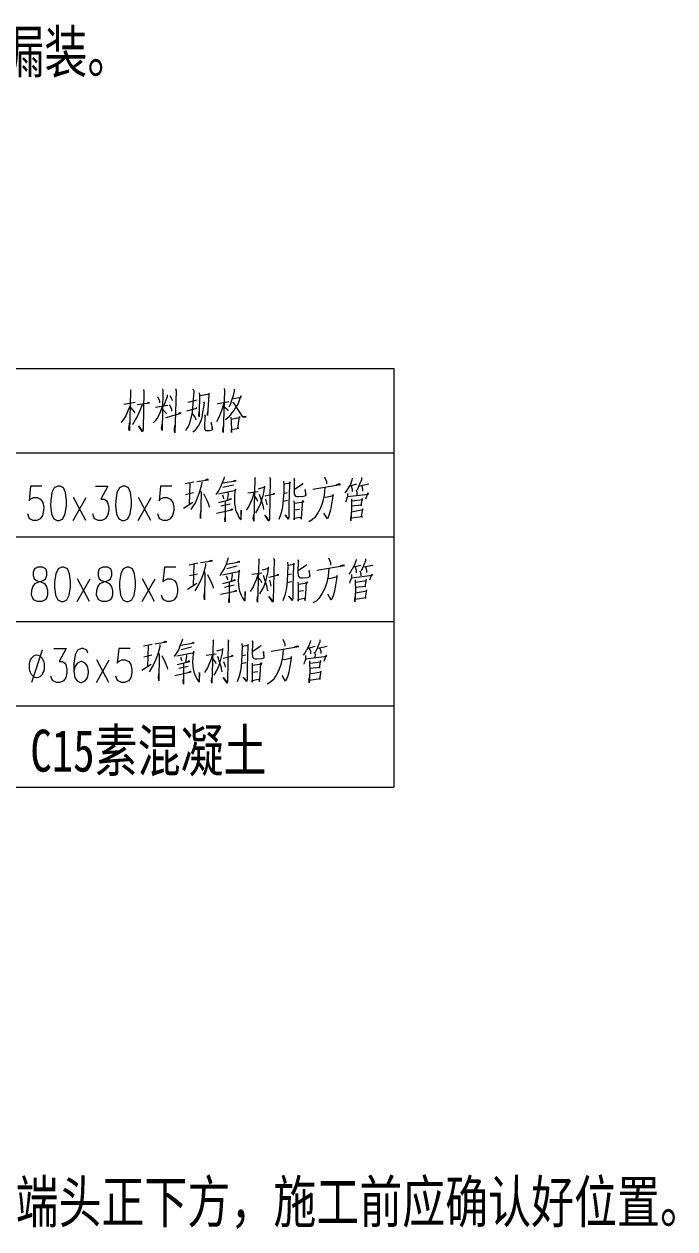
# Model space of a CAD drawing. Header units: inches. Extents: x -113 to 2477, y -497 to 443.
# Drawn here: x 193.2 to 232, y -422.5 to -350.7 of the extents above; entities that cross this region are included whole.
import ezdxf

# ---------------------------------------------------------------- set-up
doc = ezdxf.new("R2010")
doc.units = ezdxf.units.IN
doc.header["$MEASUREMENT"] = 0
doc.styles.add('宋体', font='', dxfattribs={"width": 0.75})
doc.styles.get('宋体').set_extended_font_data('SimSun')

msp = doc.modelspace()

# ---------------------------------------------------------------- linework, layer by layer
at = {"color": 0, "lineweight": 0}
for p, q in [((156.392, -371.231), (215.239, -371.231)), ((156.392, -371.231), (215.239, -371.231)), ((215.239, -371.231), (215.239, -396.165)), ((199.555, -372.498), (199.565, -372.607)), ((200.334, -372.476), (200.348, -372.586)), ((201.46, -372.434), (201.488, -372.561)), ((202.239, -372.413), (202.267, -372.561)), ((203.276, -372.434), (203.333, -372.561)), ((205.15, -372.54), (205.076, -375.048)), ((205.136, -372.413), (205.15, -372.54)), ((205.721, -372.455), (205.718, -372.586)), ((199.149, -373.355), (199.826, -373.228)), ((199.565, -372.607), (199.495, -374.942)), ((199.943, -373.376), (200.68, -373.27)), ((200.348, -372.586), (200.306, -374.836)), ((200.634, -373.249), (200.546, -373.291)), ((200.68, -373.27), (200.634, -373.249)), ((201.167, -372.907), (201.269, -373.097)), ((201.269, -373.097), (201.283, -373.185)), ((201.283, -373.185), (201.28, -373.27)), ((201.488, -372.561), (201.431, -374.921)), ((201.738, -372.907), (201.53, -373.464)), ((201.738, -372.797), (201.738, -372.907)), ((201.904, -372.84), (202.021, -373.055)), ((202.021, -373.055), (202.031, -373.143)), ((202.267, -372.561), (202.193, -375.069)), ((202.962, -373.228), (203.52, -373.097)), ((203.294, -373.055), (203.273, -373.355)), ((203.319, -372.628), (203.294, -373.055)), ((203.333, -372.561), (203.319, -372.628)), ((203.657, -372.819), (203.64, -373.891)), ((203.647, -372.67), (203.657, -372.819)), ((203.675, -372.84), (204.261, -372.734)), ((203.936, -373.27), (203.901, -373.528)), ((203.908, -373.207), (203.936, -373.27)), ((204.215, -372.797), (204.169, -373.701)), ((204.261, -372.734), (204.215, -372.692)), ((204.215, -372.692), (204.215, -372.797)), ((204.776, -373.312), (205.407, -373.185)), ((205.121, -373.27), (205.009, -373.634)), ((205.559, -373.143), (205.481, -373.376)), ((205.668, -372.84), (205.559, -373.143)), ((205.633, -373.228), (205.661, -373.249)), ((205.651, -372.97), (205.696, -373.013)), ((205.661, -373.249), (206.219, -374.106)), ((205.718, -372.586), (205.668, -372.84)), ((205.696, -373.013), (206.148, -372.928)), ((206.039, -373.076), (205.961, -373.312)), ((206.12, -372.864), (206.039, -373.076)), ((206.148, -372.928), (206.12, -372.864)), ((199.396, -373.743), (199.272, -374.043)), ((199.551, -373.422), (199.396, -373.743)), ((199.565, -373.549), (199.77, -373.806)), ((199.77, -373.806), (199.784, -373.891)), ((200.133, -373.701), (199.974, -374.043)), ((200.257, -373.397), (200.133, -373.701)), ((201.036, -373.528), (201.774, -373.422)), ((201.301, -373.891), (201.16, -374.149)), ((201.424, -373.549), (201.301, -373.891)), ((201.453, -373.655), (201.647, -373.849)), ((201.647, -373.849), (201.689, -373.912)), ((201.654, -374.149), (202.574, -373.891)), ((201.862, -373.397), (201.95, -373.549)), ((201.95, -373.549), (201.992, -373.655)), ((201.992, -373.655), (202.006, -373.764)), ((202.514, -373.87), (202.409, -373.933)), ((202.574, -373.891), (202.514, -373.87)), ((202.906, -373.743), (203.509, -373.591)), ((203.202, -373.979), (203.156, -374.17)), ((203.224, -373.785), (203.202, -373.979)), ((203.22, -373.912), (203.396, -374.149)), ((203.255, -373.57), (203.224, -373.785)), ((203.273, -373.355), (203.255, -373.57)), ((203.467, -373.591), (203.449, -373.612)), ((203.509, -373.591), (203.467, -373.591)), ((203.622, -374.022), (203.643, -373.806)), ((203.64, -373.891), (203.636, -374.106)), ((203.851, -373.849), (203.802, -374.149)), ((203.901, -373.528), (203.851, -373.849)), ((203.968, -373.979), (203.996, -374.064)), ((204.134, -373.912), (204.151, -373.806)), ((204.148, -374.022), (204.134, -373.912)), ((204.169, -373.701), (204.148, -374.022)), ((204.744, -373.312), (204.776, -373.312)), ((204.917, -373.891), (204.807, -374.149)), ((205.009, -373.634), (204.917, -373.891)), ((205.118, -373.485), (205.326, -373.676)), ((205.326, -373.676), (205.354, -373.743)), ((205.481, -373.376), (205.418, -373.528)), ((205.577, -373.891), (205.485, -374)), ((205.7, -373.722), (205.577, -373.891)), ((205.792, -373.591), (205.7, -373.722)), ((205.869, -373.464), (205.792, -373.591)), ((205.961, -373.312), (205.869, -373.464)), ((206.219, -374.085), (206.145, -373.979)), ((199.149, -374.233), (199.008, -374.448)), ((199.272, -374.043), (199.149, -374.233)), ((199.466, -374.815), (199.519, -374.406)), ((199.745, -374.448), (199.653, -374.558)), ((199.837, -374.279), (199.745, -374.448)), ((199.974, -374.043), (199.837, -374.279)), ((200.274, -375.006), (200.027, -374.642)), ((200.027, -374.642), (200.274, -374.963)), ((201.036, -374.321), (200.913, -374.47)), ((201.16, -374.149), (201.036, -374.321)), ((201.403, -374.791), (201.438, -374.537)), ((202.169, -374.879), (202.2, -374.621)), ((202.98, -374.685), (202.888, -374.815)), ((203.044, -374.537), (202.98, -374.685)), ((203.107, -374.343), (203.044, -374.537)), ((203.156, -374.17), (203.107, -374.343)), ((203.396, -374.149), (203.453, -374.279)), ((203.643, -374.558), (203.534, -374.727)), ((203.636, -374.106), (203.622, -374.022)), ((203.739, -374.343), (203.643, -374.558)), ((203.802, -374.149), (203.739, -374.343)), ((203.982, -374.127), (203.957, -374.727)), ((203.996, -374.064), (203.982, -374.127)), ((204.448, -374.858), (204.367, -374.448)), ((204.367, -374.448), (204.419, -374.879)), ((204.807, -374.149), (204.666, -374.406)), ((205.047, -374.942), (205.083, -374.664)), ((205.361, -374.149), (205.21, -374.279)), ((205.485, -374), (205.361, -374.149)), ((205.527, -374.127), (205.555, -374.279)), ((206.053, -374.17), (205.555, -374.258)), ((205.555, -374.279), (205.569, -375.048)), ((205.95, -374.791), (206.039, -374.085)), ((206.039, -374.085), (206.053, -374.17)), ((206.441, -374.106), (206.219, -374.085)), ((206.219, -374.106), (206.441, -374.106)), ((199.495, -374.942), (199.466, -374.815)), ((200.288, -374.963), (200.274, -375.006)), ((200.306, -374.836), (200.288, -374.963)), ((201.431, -374.921), (201.403, -374.791)), ((202.193, -375.069), (202.169, -374.879)), ((202.888, -374.815), (202.825, -374.942)), ((203.336, -374.963), (203.259, -375.027)), ((203.442, -374.836), (203.336, -374.963)), ((203.534, -374.727), (203.442, -374.836)), ((203.957, -374.727), (203.968, -374.815)), ((203.968, -374.815), (204, -374.879)), ((204, -374.879), (204.028, -374.921)), ((204.028, -374.921), (204.088, -374.921)), ((204.088, -374.921), (204.282, -374.921)), ((204.282, -374.921), (204.359, -374.9)), ((204.359, -374.9), (204.448, -374.858)), ((205.076, -375.048), (205.047, -374.942)), ((205.559, -374.858), (206.01, -374.791)), ((205.569, -375.048), (205.559, -374.858)), ((206.01, -374.791), (205.95, -374.791)), ((156.392, -376.244), (215.239, -376.244)), ((156.392, -376.244), (215.239, -376.244)), ((193.6, -378.237), (193.515, -379.112)), ((194.277, -378.237), (193.6, -378.237)), ((195.226, -378.237), (195.021, -378.336)), ((195.364, -378.237), (195.226, -378.237)), ((195.565, -378.336), (195.364, -378.237)), ((197.466, -378.237), (198.214, -378.237)), ((198.214, -378.237), (197.794, -379.013)), ((199.096, -378.237), (198.891, -378.336)), ((199.234, -378.237), (199.096, -378.237)), ((199.435, -378.336), (199.234, -378.237)), ((201.336, -378.237), (201.255, -379.112)), ((202.017, -378.237), (201.336, -378.237)), ((202.818, -378.089), (203.329, -377.98)), ((203.086, -378.068), (203.051, -379.331)), ((203.495, -377.959), (204.201, -377.853)), ((203.791, -378.153), (203.647, -378.646)), ((203.795, -378.004), (203.791, -378.153)), ((204.113, -377.832), (203.989, -377.895)), ((204.201, -377.853), (204.113, -377.832)), ((204.913, -378.283), (204.807, -378.474)), ((205.009, -378.047), (204.913, -378.283)), ((205.104, -377.81), (205.009, -378.047)), ((205.037, -378.047), (205.838, -377.916)), ((205.665, -378.174), (205.047, -378.325)), ((205.136, -377.68), (205.104, -377.81)), ((205.682, -378.174), (205.665, -378.174)), ((205.792, -377.895), (205.672, -377.937)), ((205.838, -377.916), (205.792, -377.895)), ((206.963, -377.768), (206.889, -380.319)), ((206.935, -377.726), (206.977, -377.789)), ((206.977, -377.789), (206.963, -377.768)), ((207.178, -378.389), (207.556, -378.283)), ((207.527, -378.237), (207.492, -378.495)), ((207.556, -378.283), (207.527, -378.237)), ((207.863, -377.81), (207.824, -380.188)), ((207.834, -377.701), (207.894, -377.832)), ((207.894, -377.832), (207.863, -377.81)), ((208.67, -377.937), (208.685, -378.131)), ((208.685, -378.131), (208.674, -378.625)), ((208.699, -378.11), (209.076, -378.047)), ((209.027, -378.131), (208.991, -379.31)), ((209.03, -378.004), (209.027, -378.131)), ((209.076, -378.047), (209.03, -378.004)), ((209.274, -377.768), (209.316, -377.895)), ((209.302, -377.853), (209.291, -378.583)), ((209.732, -378.153), (209.291, -378.452)), ((209.316, -377.895), (209.302, -377.853)), ((209.824, -378.068), (209.732, -378.153)), ((210.42, -378.41), (212.061, -378.131)), ((211.108, -377.68), (211.221, -377.959)), ((211.221, -377.959), (211.221, -378.11)), ((211.969, -378.11), (211.789, -378.174)), ((212.061, -378.131), (211.969, -378.11)), ((212.646, -378.131), (212.519, -378.347)), ((212.629, -378.216), (213.034, -378.11)), ((212.738, -377.874), (212.646, -378.131)), ((212.689, -378.216), (212.759, -378.41)), ((212.756, -377.768), (212.738, -377.874)), ((213.214, -378.089), (213.105, -378.325)), ((213.182, -378.216), (213.74, -378.11)), ((213.309, -377.853), (213.214, -378.089)), ((213.313, -377.726), (213.309, -377.853)), ((213.32, -378.216), (213.376, -378.41)), ((193.515, -379.112), (193.586, -379.013)), ((193.586, -379.013), (193.79, -378.918)), ((193.79, -378.918), (193.995, -378.918)), ((193.995, -378.918), (194.196, -379.013)), ((194.196, -379.013), (194.33, -379.207)), ((194.88, -378.625), (194.806, -379.112)), ((195.021, -378.336), (194.88, -378.625)), ((195.695, -378.625), (195.565, -378.336)), ((195.755, -379.112), (195.695, -378.625)), ((196.143, -380.276), (196.912, -378.918)), ((196.888, -380.276), (196.168, -378.918)), ((197.794, -379.013), (197.999, -379.013)), ((197.999, -379.013), (198.133, -379.112)), ((198.75, -378.625), (198.676, -379.112)), ((198.891, -378.336), (198.75, -378.625)), ((199.565, -378.625), (199.435, -378.336)), ((199.625, -379.112), (199.565, -378.625)), ((200.013, -380.276), (200.782, -378.918)), ((200.758, -380.276), (200.034, -378.918)), ((201.255, -379.112), (201.322, -379.013)), ((201.322, -379.013), (201.53, -378.918)), ((201.53, -378.918), (201.731, -378.918)), ((201.731, -378.918), (201.936, -379.013)), ((201.936, -379.013), (202.066, -379.207)), ((203.301, -378.646), (202.835, -378.752)), ((203.523, -378.946), (203.396, -379.246)), ((203.647, -378.646), (203.523, -378.946)), ((203.724, -378.516), (203.753, -378.625)), ((203.753, -378.625), (203.724, -380.167)), ((203.901, -378.668), (204.105, -379.073)), ((204.73, -378.604), (204.635, -378.731)), ((204.807, -378.474), (204.73, -378.604)), ((204.8, -378.689), (205.827, -378.474)), ((204.822, -379.204), (205.577, -379.01)), ((205.026, -378.752), (205.069, -378.883)), ((205.069, -378.883), (205.097, -378.989)), ((205.372, -378.731), (205.305, -379.052)), ((205.358, -378.604), (205.372, -378.731)), ((205.531, -378.989), (205.397, -379.052)), ((205.577, -379.01), (205.531, -378.989)), ((205.746, -378.795), (205.742, -379.052)), ((205.764, -378.562), (205.746, -378.795)), ((205.799, -378.41), (205.764, -378.562)), ((205.827, -378.474), (205.799, -378.41)), ((206.543, -378.646), (207.146, -378.562)), ((206.808, -378.989), (206.698, -379.204)), ((206.921, -378.625), (206.808, -378.989)), ((206.931, -378.837), (207.076, -379.031)), ((207.217, -378.71), (207.362, -379.14)), ((207.379, -378.989), (207.316, -379.204)), ((207.425, -378.816), (207.379, -378.989)), ((207.492, -378.495), (207.425, -378.816)), ((207.559, -378.816), (208.148, -378.689)), ((207.587, -379.01), (207.658, -379.246)), ((208.102, -378.668), (208.028, -378.71)), ((208.148, -378.689), (208.102, -378.668)), ((208.653, -379.01), (208.632, -379.289)), ((208.674, -378.625), (208.653, -379.01)), ((208.674, -378.668), (208.9, -378.625)), ((209.291, -378.583), (209.302, -378.71)), ((209.302, -378.71), (209.334, -378.773)), ((209.334, -378.773), (209.376, -378.837)), ((209.376, -378.837), (209.464, -378.862)), ((209.464, -378.862), (209.556, -378.862)), ((209.556, -378.862), (209.856, -378.837)), ((209.856, -378.837), (209.933, -378.816)), ((209.933, -378.816), (209.976, -378.795)), ((210.007, -378.773), (209.955, -378.431)), ((209.955, -378.431), (209.979, -378.773)), ((209.976, -378.795), (210.007, -378.773)), ((211.087, -378.773), (210.992, -379.204)), ((211.069, -378.883), (211.189, -378.904)), ((211.126, -378.304), (211.087, -378.773)), ((211.189, -378.904), (211.644, -378.795)), ((211.581, -378.968), (211.528, -379.289)), ((211.598, -378.731), (211.581, -378.968)), ((211.644, -378.795), (211.598, -378.731)), ((212.399, -378.537), (212.322, -378.646)), ((212.42, -379.01), (212.389, -379.095)), ((212.505, -378.368), (212.399, -378.537)), ((212.452, -378.904), (212.42, -379.01)), ((212.466, -378.816), (212.452, -378.904)), ((212.47, -378.668), (212.466, -378.816)), ((212.466, -378.862), (213.729, -378.71)), ((212.519, -378.347), (212.505, -378.368)), ((212.706, -378.989), (212.703, -379.095)), ((212.759, -378.41), (212.756, -378.562)), ((212.985, -378.452), (213.027, -378.604)), ((213.027, -378.604), (213.024, -378.752)), ((213.105, -378.325), (213.045, -378.474)), ((213.352, -378.968), (213.267, -379.373)), ((213.38, -379.031), (213.352, -378.968)), ((213.376, -378.41), (213.373, -378.537)), ((213.687, -378.646), (213.546, -379.01)), ((213.729, -378.71), (213.687, -378.646)), ((194.386, -379.694), (194.316, -379.984)), ((194.33, -379.207), (194.39, -379.5)), ((194.39, -379.5), (194.386, -379.694)), ((194.806, -379.112), (194.799, -379.401)), ((194.799, -379.401), (194.859, -379.888)), ((195.674, -379.888), (195.752, -379.401)), ((195.752, -379.401), (195.755, -379.112)), ((198.133, -379.112), (198.196, -379.207)), ((198.256, -379.694), (198.186, -379.984)), ((198.196, -379.207), (198.26, -379.5)), ((198.26, -379.5), (198.256, -379.694)), ((198.676, -379.112), (198.669, -379.401)), ((198.669, -379.401), (198.729, -379.888)), ((199.544, -379.888), (199.618, -379.401)), ((199.618, -379.401), (199.625, -379.112)), ((202.126, -379.694), (202.052, -379.984)), ((202.066, -379.207), (202.13, -379.5)), ((202.13, -379.5), (202.126, -379.694)), ((202.716, -379.546), (203.276, -379.183)), ((203.273, -379.44), (203.149, -379.631)), ((203.396, -379.246), (203.273, -379.44)), ((204.105, -379.073), (204.204, -379.31)), ((204.204, -379.31), (204.247, -379.483)), ((204.677, -379.846), (205.658, -379.631)), ((205.481, -379.31), (204.924, -379.44)), ((205.199, -379.116), (205.192, -380.361)), ((205.598, -379.61), (205.446, -379.698)), ((205.658, -379.631), (205.598, -379.61)), ((205.742, -379.052), (205.753, -379.289)), ((205.753, -379.289), (205.778, -379.461)), ((205.778, -379.461), (205.806, -379.652)), ((205.806, -379.652), (205.862, -379.804)), ((206.152, -379.673), (206.127, -380.188)), ((206.141, -380.23), (206.152, -379.673)), ((206.543, -379.525), (206.451, -379.673)), ((206.621, -379.394), (206.543, -379.525)), ((206.698, -379.204), (206.621, -379.394)), ((207.143, -379.588), (207.002, -379.825)), ((207.076, -379.031), (207.122, -379.14)), ((207.235, -379.419), (207.143, -379.588)), ((207.316, -379.204), (207.235, -379.419)), ((207.362, -379.14), (207.432, -379.373)), ((207.432, -379.373), (207.446, -379.461)), ((207.446, -379.461), (207.471, -379.631)), ((207.658, -379.246), (207.672, -379.352)), ((208.582, -379.588), (208.501, -379.888)), ((208.632, -379.289), (208.582, -379.588)), ((208.893, -379.095), (208.649, -379.162)), ((208.907, -379.095), (208.893, -379.095)), ((208.991, -379.31), (208.984, -379.74)), ((209.281, -379.116), (209.295, -379.289)), ((209.295, -379.289), (209.291, -380.255)), ((209.302, -379.652), (209.619, -379.61)), ((209.849, -379.183), (209.309, -379.267)), ((209.764, -379.846), (209.806, -379.095)), ((209.806, -379.095), (209.849, -379.183)), ((210.865, -379.546), (210.709, -379.825)), ((210.992, -379.204), (210.865, -379.546)), ((211.464, -379.652), (211.383, -379.931)), ((211.528, -379.289), (211.464, -379.652)), ((212.389, -379.095), (212.357, -379.183)), ((212.71, -379.588), (212.681, -380.297)), ((212.703, -379.095), (212.71, -379.588)), ((212.706, -379.761), (213.398, -379.631)), ((213.327, -379.373), (212.713, -379.44)), ((212.731, -379.116), (213.38, -379.031)), ((213.267, -379.373), (213.327, -379.373)), ((213.369, -379.588), (213.285, -380.061)), ((213.398, -379.631), (213.369, -379.588)), ((193.497, -380.082), (193.434, -379.888)), ((193.564, -380.178), (193.497, -380.082)), ((193.766, -380.276), (193.564, -380.178)), ((193.97, -380.276), (193.766, -380.276)), ((194.175, -380.178), (193.97, -380.276)), ((194.316, -379.984), (194.175, -380.178)), ((194.859, -379.888), (194.99, -380.178)), ((194.99, -380.178), (195.191, -380.276)), ((195.191, -380.276), (195.328, -380.276)), ((195.328, -380.276), (195.533, -380.178)), ((195.533, -380.178), (195.674, -379.888)), ((197.367, -380.082), (197.304, -379.888)), ((197.434, -380.178), (197.367, -380.082)), ((197.636, -380.276), (197.434, -380.178)), ((197.84, -380.276), (197.636, -380.276)), ((198.045, -380.178), (197.84, -380.276)), ((198.186, -379.984), (198.045, -380.178)), ((198.729, -379.888), (198.86, -380.178)), ((198.86, -380.178), (199.061, -380.276)), ((199.061, -380.276), (199.198, -380.276)), ((199.198, -380.276), (199.403, -380.178)), ((199.403, -380.178), (199.544, -379.888)), ((201.237, -380.082), (201.174, -379.888)), ((201.304, -380.178), (201.237, -380.082)), ((201.505, -380.276), (201.304, -380.178)), ((201.71, -380.276), (201.505, -380.276)), ((201.915, -380.178), (201.71, -380.276)), ((202.052, -379.984), (201.915, -380.178)), ((203.714, -379.976), (203.735, -379.74)), ((203.724, -380.167), (203.714, -379.976)), ((205.181, -380.209), (205.199, -380.082)), ((205.192, -380.361), (205.181, -380.209)), ((205.862, -379.804), (205.936, -379.931)), ((205.936, -379.931), (205.993, -380.061)), ((205.993, -380.061), (206.067, -380.167)), ((206.067, -380.167), (206.141, -380.23)), ((206.861, -380.167), (206.896, -379.952)), ((206.889, -380.319), (206.861, -380.167)), ((207.788, -380.319), (207.556, -379.976)), ((207.556, -379.976), (207.792, -380.276)), ((207.806, -380.276), (207.788, -380.319)), ((207.824, -380.188), (207.806, -380.276)), ((208.501, -379.888), (208.392, -380.23)), ((208.963, -380.209), (208.755, -379.952)), ((208.755, -379.952), (208.949, -380.146)), ((208.981, -380.061), (208.963, -380.209)), ((208.984, -379.74), (208.981, -380.061)), ((209.291, -380.255), (209.295, -380.146)), ((209.295, -380.146), (209.655, -380.082)), ((209.655, -380.082), (209.729, -380.209)), ((209.729, -380.209), (209.764, -379.846)), ((210.371, -380.255), (210.173, -380.361)), ((210.526, -380.103), (210.371, -380.255)), ((210.709, -379.825), (210.526, -380.103)), ((211.274, -380.188), (211.069, -379.846)), ((211.383, -379.931), (211.274, -380.188)), ((212.671, -380.167), (212.689, -379.998)), ((212.681, -380.297), (212.671, -380.167)), ((213.362, -380.061), (212.685, -380.146)), ((213.285, -380.061), (213.362, -380.061)), ((156.392, -381.257), (215.239, -381.257)), ((205.368, -382.516), (205.337, -382.647)), ((207.199, -382.605), (207.125, -385.155)), ((207.168, -382.559), (207.213, -382.626)), ((207.213, -382.626), (207.199, -382.605)), ((208.071, -382.538), (208.127, -382.668)), ((209.51, -382.605), (209.552, -382.732)), ((211.341, -382.516), (211.457, -382.795)), ((212.992, -382.605), (212.974, -382.71)), ((213.546, -382.559), (213.546, -382.689)), ((193.833, -383.173), (193.758, -383.367)), ((194.037, -383.074), (193.833, -383.173)), ((194.309, -383.074), (194.037, -383.074)), ((194.51, -383.173), (194.309, -383.074)), ((194.573, -383.367), (194.51, -383.173)), ((195.258, -383.173), (195.117, -383.462)), ((195.462, -383.074), (195.258, -383.173)), ((195.596, -383.074), (195.462, -383.074)), ((195.801, -383.173), (195.596, -383.074)), ((195.932, -383.462), (195.801, -383.173)), ((197.699, -383.173), (197.628, -383.367)), ((197.907, -383.074), (197.699, -383.173)), ((198.179, -383.074), (197.907, -383.074)), ((198.38, -383.173), (198.179, -383.074)), ((198.443, -383.367), (198.38, -383.173)), ((199.128, -383.173), (198.987, -383.462)), ((199.332, -383.074), (199.128, -383.173)), ((199.466, -383.074), (199.332, -383.074)), ((199.671, -383.173), (199.466, -383.074)), ((199.802, -383.462), (199.671, -383.173)), ((201.573, -383.074), (201.488, -383.949)), ((202.25, -383.074), (201.573, -383.074)), ((203.051, -382.926), (203.562, -382.816)), ((203.322, -382.905), (203.283, -384.167)), ((203.728, -382.795), (204.437, -382.689)), ((204.024, -382.989), (203.883, -383.483)), ((204.028, -382.837), (204.024, -382.989)), ((204.345, -382.668), (204.225, -382.732)), ((204.437, -382.689), (204.345, -382.668)), ((205.04, -383.31), (204.963, -383.441)), ((205.037, -383.525), (206.06, -383.31)), ((205.15, -383.116), (205.04, -383.31)), ((205.241, -382.883), (205.15, -383.116)), ((205.337, -382.647), (205.241, -382.883)), ((205.273, -382.883), (206.07, -382.753)), ((205.901, -383.01), (205.284, -383.162)), ((205.915, -383.01), (205.901, -383.01)), ((206.025, -382.732), (205.905, -382.774)), ((206.032, -383.247), (206, -383.395)), ((206.07, -382.753), (206.025, -382.732)), ((206.06, -383.31), (206.032, -383.247)), ((207.415, -383.226), (207.788, -383.116)), ((207.76, -383.074), (207.725, -383.331)), ((207.788, -383.116), (207.76, -383.074)), ((208.099, -382.647), (208.057, -385.025)), ((208.127, -382.668), (208.099, -382.647)), ((208.907, -382.774), (208.917, -382.968)), ((208.917, -382.968), (208.91, -383.462)), ((208.931, -382.947), (209.309, -382.883)), ((209.263, -382.968), (209.228, -384.146)), ((209.267, -382.837), (209.263, -382.968)), ((209.309, -382.883), (209.267, -382.837)), ((209.538, -382.689), (209.524, -383.416)), ((209.969, -382.989), (209.528, -383.289)), ((209.552, -382.732), (209.538, -382.689)), ((210.06, -382.905), (209.969, -382.989)), ((210.244, -383.61), (210.187, -383.268)), ((210.187, -383.268), (210.212, -383.61)), ((210.653, -383.247), (212.293, -382.968)), ((211.362, -383.137), (211.323, -383.61)), ((211.457, -382.795), (211.454, -382.947)), ((212.205, -382.947), (212.022, -383.01)), ((212.293, -382.968), (212.205, -382.947)), ((212.741, -383.204), (212.632, -383.374)), ((212.756, -383.183), (212.741, -383.204)), ((212.879, -382.968), (212.756, -383.183)), ((212.861, -383.053), (213.271, -382.947)), ((212.974, -382.71), (212.879, -382.968)), ((212.921, -383.053), (212.995, -383.247)), ((212.995, -383.247), (212.992, -383.395)), ((213.218, -383.289), (213.26, -383.441)), ((213.341, -383.162), (213.278, -383.31)), ((213.451, -382.926), (213.341, -383.162)), ((213.419, -383.053), (213.976, -382.947)), ((213.546, -382.689), (213.451, -382.926)), ((213.553, -383.053), (213.609, -383.247)), ((213.609, -383.247), (213.606, -383.374)), ((193.758, -383.367), (193.758, -383.561)), ((193.758, -383.561), (193.822, -383.755)), ((193.822, -383.755), (193.956, -383.85)), ((193.885, -384.044), (194.09, -383.949)), ((193.956, -383.85), (194.224, -383.949)), ((194.09, -383.949), (194.362, -383.85)), ((194.224, -383.949), (194.429, -384.044)), ((194.362, -383.85), (194.499, -383.755)), ((194.499, -383.755), (194.57, -383.561)), ((194.57, -383.561), (194.573, -383.367)), ((195.039, -383.949), (195.036, -384.238)), ((195.117, -383.462), (195.039, -383.949)), ((195.992, -383.949), (195.932, -383.462)), ((195.985, -384.238), (195.992, -383.949)), ((196.376, -385.113), (197.149, -383.755)), ((197.124, -385.113), (196.401, -383.755)), ((197.628, -383.367), (197.625, -383.561)), ((197.625, -383.561), (197.692, -383.755)), ((197.692, -383.755), (197.826, -383.85)), ((197.752, -384.044), (197.96, -383.949)), ((197.826, -383.85), (198.094, -383.949)), ((197.96, -383.949), (198.232, -383.85)), ((198.094, -383.949), (198.295, -384.044)), ((198.232, -383.85), (198.369, -383.755)), ((198.369, -383.755), (198.44, -383.561)), ((198.44, -383.561), (198.443, -383.367)), ((198.909, -383.949), (198.906, -384.238)), ((198.987, -383.462), (198.909, -383.949)), ((199.858, -383.949), (199.802, -383.462)), ((199.854, -384.238), (199.858, -383.949)), ((200.246, -385.113), (201.015, -383.755)), ((200.994, -385.113), (200.271, -383.755)), ((201.488, -383.949), (201.558, -383.85)), ((201.558, -383.85), (201.763, -383.755)), ((201.763, -383.755), (201.968, -383.755)), ((201.968, -383.755), (202.169, -383.85)), ((202.169, -383.85), (202.303, -384.044)), ((202.952, -384.383), (203.513, -384.019)), ((203.537, -383.483), (203.068, -383.589)), ((203.756, -383.783), (203.633, -384.083)), ((203.883, -383.483), (203.756, -383.783)), ((203.961, -383.353), (203.989, -383.462)), ((203.989, -383.462), (203.961, -385.004)), ((204.137, -383.504), (204.338, -383.91)), ((204.338, -383.91), (204.441, -384.146)), ((204.963, -383.441), (204.871, -383.568)), ((205.058, -384.04), (205.813, -383.846)), ((205.259, -383.589), (205.305, -383.719)), ((205.305, -383.719), (205.333, -383.825)), ((205.435, -383.952), (205.428, -385.198)), ((205.605, -383.568), (205.541, -383.889)), ((205.594, -383.441), (205.605, -383.568)), ((205.767, -383.825), (205.629, -383.889)), ((205.813, -383.846), (205.767, -383.825)), ((205.979, -383.631), (205.975, -383.889)), ((205.975, -383.889), (205.986, -384.125)), ((206, -383.395), (205.979, -383.631)), ((206.78, -383.483), (207.379, -383.395)), ((206.935, -384.04), (206.854, -384.231)), ((207.041, -383.825), (206.935, -384.04)), ((207.153, -383.462), (207.041, -383.825)), ((207.164, -383.674), (207.312, -383.868)), ((207.312, -383.868), (207.355, -383.973)), ((207.453, -383.547), (207.594, -383.973)), ((207.549, -384.04), (207.471, -384.252)), ((207.612, -383.825), (207.549, -384.04)), ((207.594, -383.973), (207.665, -384.21)), ((207.661, -383.652), (207.612, -383.825)), ((207.725, -383.331), (207.661, -383.652)), ((207.796, -383.652), (208.381, -383.525)), ((207.824, -383.846), (207.894, -384.083)), ((208.339, -383.504), (208.261, -383.547)), ((208.381, -383.525), (208.339, -383.504)), ((208.889, -383.846), (208.868, -384.125)), ((209.125, -383.931), (208.886, -383.998)), ((208.91, -383.462), (208.889, -383.846)), ((208.907, -383.504), (209.133, -383.462)), ((209.14, -383.931), (209.125, -383.931)), ((209.517, -383.952), (209.528, -384.125)), ((209.524, -383.416), (209.538, -383.547)), ((209.538, -383.547), (209.566, -383.61)), ((210.085, -384.019), (209.542, -384.104)), ((209.566, -383.61), (209.612, -383.674)), ((209.612, -383.674), (209.701, -383.695)), ((209.701, -383.695), (209.789, -383.695)), ((209.789, -383.695), (210.092, -383.674)), ((209.997, -384.683), (210.043, -383.931)), ((210.043, -383.931), (210.085, -384.019)), ((210.092, -383.674), (210.166, -383.652)), ((210.166, -383.652), (210.212, -383.631)), ((210.212, -383.631), (210.244, -383.61)), ((211.225, -384.04), (211.098, -384.383)), ((211.323, -383.61), (211.225, -384.04)), ((211.306, -383.719), (211.426, -383.741)), ((211.426, -383.741), (211.877, -383.631)), ((211.814, -383.804), (211.764, -384.125)), ((211.835, -383.568), (211.814, -383.804)), ((211.877, -383.631), (211.835, -383.568)), ((212.632, -383.374), (212.554, -383.483)), ((212.622, -383.931), (212.59, -384.019)), ((212.653, -383.846), (212.622, -383.931)), ((212.685, -383.741), (212.653, -383.846)), ((212.703, -383.652), (212.685, -383.741)), ((212.706, -383.504), (212.703, -383.652)), ((212.703, -383.695), (213.966, -383.547)), ((212.939, -383.825), (212.939, -383.931)), ((212.939, -383.931), (212.943, -384.425)), ((212.967, -383.952), (213.613, -383.868)), ((213.26, -383.441), (213.26, -383.589)), ((213.585, -383.804), (213.503, -384.21)), ((213.613, -383.868), (213.585, -383.804)), ((213.92, -383.483), (213.779, -383.846)), ((213.966, -383.547), (213.92, -383.483)), ((193.67, -384.725), (193.674, -384.432)), ((193.734, -384.919), (193.67, -384.725)), ((193.674, -384.432), (193.744, -384.238)), ((193.744, -384.238), (193.885, -384.044)), ((194.429, -384.044), (194.559, -384.238)), ((194.619, -384.725), (194.549, -384.919)), ((194.559, -384.238), (194.623, -384.432)), ((194.623, -384.432), (194.619, -384.725)), ((195.036, -384.238), (195.096, -384.725)), ((195.096, -384.725), (195.226, -385.014)), ((195.769, -385.014), (195.91, -384.725)), ((195.91, -384.725), (195.985, -384.238)), ((197.537, -384.725), (197.544, -384.432)), ((197.604, -384.919), (197.537, -384.725)), ((197.544, -384.432), (197.614, -384.238)), ((197.614, -384.238), (197.752, -384.044)), ((198.295, -384.044), (198.429, -384.238)), ((198.489, -384.725), (198.419, -384.919)), ((198.429, -384.238), (198.493, -384.432)), ((198.493, -384.432), (198.489, -384.725)), ((198.906, -384.238), (198.962, -384.725)), ((198.962, -384.725), (199.092, -385.014)), ((199.636, -385.014), (199.777, -384.725)), ((199.777, -384.725), (199.854, -384.238)), ((201.47, -384.919), (201.407, -384.725)), ((202.359, -384.531), (202.289, -384.82)), ((202.303, -384.044), (202.363, -384.337)), ((202.363, -384.337), (202.359, -384.531)), ((203.509, -384.277), (203.386, -384.467)), ((203.633, -384.083), (203.509, -384.277)), ((203.95, -384.81), (203.968, -384.577)), ((204.441, -384.146), (204.483, -384.319)), ((204.91, -384.683), (205.891, -384.467)), ((205.718, -384.146), (205.16, -384.277)), ((205.831, -384.446), (205.679, -384.531)), ((205.891, -384.467), (205.831, -384.446)), ((205.986, -384.125), (206.014, -384.298)), ((206.014, -384.298), (206.039, -384.488)), ((206.039, -384.488), (206.099, -384.64)), ((206.099, -384.64), (206.169, -384.767)), ((206.384, -384.51), (206.36, -385.025)), ((206.374, -385.067), (206.384, -384.51)), ((206.776, -384.361), (206.684, -384.51)), ((206.854, -384.231), (206.776, -384.361)), ((207.376, -384.425), (207.238, -384.661)), ((207.471, -384.252), (207.376, -384.425)), ((207.665, -384.21), (207.679, -384.298)), ((207.679, -384.298), (207.707, -384.467)), ((207.894, -384.083), (207.905, -384.189)), ((208.737, -384.725), (208.625, -385.067)), ((208.819, -384.425), (208.737, -384.725)), ((208.868, -384.125), (208.819, -384.425)), ((209.221, -384.577), (209.214, -384.898)), ((209.228, -384.146), (209.221, -384.577)), ((209.528, -384.125), (209.528, -385.088)), ((209.538, -384.488), (209.852, -384.446)), ((209.962, -385.046), (209.997, -384.683)), ((210.942, -384.661), (210.759, -384.94)), ((211.098, -384.383), (210.942, -384.661)), ((211.507, -385.025), (211.302, -384.683)), ((211.697, -384.488), (211.616, -384.767)), ((211.764, -384.125), (211.697, -384.488)), ((212.943, -384.425), (212.918, -385.134)), ((212.943, -384.598), (213.634, -384.467)), ((213.563, -384.21), (212.946, -384.277)), ((213.503, -384.21), (213.563, -384.21)), ((213.606, -384.425), (213.521, -384.898)), ((213.634, -384.467), (213.606, -384.425)), ((193.801, -385.014), (193.734, -384.919)), ((194.002, -385.113), (193.801, -385.014)), ((194.274, -385.113), (194.002, -385.113)), ((194.478, -385.014), (194.274, -385.113)), ((194.549, -384.919), (194.478, -385.014)), ((195.226, -385.014), (195.427, -385.113)), ((195.427, -385.113), (195.561, -385.113)), ((195.561, -385.113), (195.769, -385.014)), ((197.667, -385.014), (197.604, -384.919)), ((197.872, -385.113), (197.667, -385.014)), ((198.144, -385.113), (197.872, -385.113)), ((198.348, -385.014), (198.144, -385.113)), ((198.419, -384.919), (198.348, -385.014)), ((199.092, -385.014), (199.297, -385.113)), ((199.297, -385.113), (199.431, -385.113)), ((199.431, -385.113), (199.636, -385.014)), ((201.537, -385.014), (201.47, -384.919)), ((201.738, -385.113), (201.537, -385.014)), ((201.943, -385.113), (201.738, -385.113)), ((202.148, -385.014), (201.943, -385.113)), ((202.289, -384.82), (202.148, -385.014)), ((203.961, -385.004), (203.95, -384.81)), ((205.414, -385.046), (205.432, -384.919)), ((205.428, -385.198), (205.414, -385.046)), ((206.169, -384.767), (206.229, -384.898)), ((206.229, -384.898), (206.3, -385.004)), ((206.3, -385.004), (206.374, -385.067)), ((207.097, -385.004), (207.129, -384.788)), ((207.125, -385.155), (207.097, -385.004)), ((208.025, -385.155), (207.788, -384.81)), ((207.788, -384.81), (208.025, -385.113)), ((208.039, -385.113), (208.025, -385.155)), ((208.057, -385.025), (208.039, -385.113)), ((209.196, -385.046), (208.991, -384.788)), ((208.991, -384.788), (209.182, -384.982)), ((209.214, -384.898), (209.196, -385.046)), ((209.528, -384.982), (209.887, -384.919)), ((209.528, -385.088), (209.528, -384.982)), ((209.887, -384.919), (209.962, -385.046)), ((210.607, -385.088), (210.41, -385.198)), ((210.759, -384.94), (210.607, -385.088)), ((211.616, -384.767), (211.507, -385.025)), ((212.904, -385.004), (212.921, -384.834)), ((212.918, -385.134), (212.904, -385.004)), ((213.595, -384.898), (212.918, -384.982)), ((213.521, -384.898), (213.595, -384.898)), ((156.392, -386.302), (215.239, -386.302)), ((201.008, -387.625), (201.717, -387.519)), ((201.625, -387.498), (201.505, -387.561)), ((201.717, -387.519), (201.625, -387.498)), ((202.617, -387.477), (202.521, -387.709)), ((202.553, -387.709), (203.351, -387.582)), ((202.648, -387.346), (202.617, -387.477)), ((203.305, -387.561), (203.185, -387.604)), ((203.351, -387.582), (203.305, -387.561)), ((204.479, -387.431), (204.402, -389.985)), ((204.448, -387.388), (204.494, -387.455)), ((204.494, -387.455), (204.479, -387.431)), ((205.379, -387.477), (205.337, -389.854)), ((205.351, -387.367), (205.407, -387.498)), ((205.407, -387.498), (205.379, -387.477)), ((206.187, -387.604), (206.197, -387.798)), ((206.79, -387.431), (206.832, -387.561)), ((206.818, -387.519), (206.804, -388.246)), ((206.832, -387.561), (206.818, -387.519)), ((208.621, -387.346), (208.737, -387.625)), ((208.737, -387.625), (208.734, -387.776)), ((210.254, -387.54), (210.159, -387.798)), ((210.268, -387.431), (210.254, -387.54)), ((210.822, -387.519), (210.731, -387.755)), ((210.826, -387.388), (210.822, -387.519)), ((194.302, -388.002), (193.656, -389.939)), ((194.983, -387.903), (195.727, -387.903)), ((195.727, -387.903), (195.307, -388.679)), ((196.263, -388.291), (196.189, -388.778)), ((196.404, -388.002), (196.263, -388.291)), ((196.612, -387.903), (196.404, -388.002)), ((196.747, -387.903), (196.612, -387.903)), ((196.948, -388.002), (196.747, -387.903)), ((197.015, -388.196), (196.948, -388.002)), ((198.853, -387.903), (198.768, -388.778)), ((199.53, -387.903), (198.853, -387.903)), ((200.331, -387.755), (200.842, -387.646)), ((200.818, -388.313), (200.348, -388.418)), ((200.602, -387.734), (200.564, -388.997)), ((201.16, -388.313), (201.036, -388.612)), ((201.304, -387.819), (201.16, -388.313)), ((201.237, -388.182), (201.266, -388.291)), ((201.266, -388.291), (201.241, -389.833)), ((201.308, -387.667), (201.304, -387.819)), ((201.417, -388.334), (201.618, -388.739)), ((202.243, -388.267), (202.151, -388.397)), ((202.32, -388.14), (202.243, -388.267)), ((202.317, -388.355), (203.34, -388.14)), ((202.43, -387.946), (202.32, -388.14)), ((202.521, -387.709), (202.43, -387.946)), ((203.181, -387.84), (202.564, -387.988)), ((202.874, -388.267), (202.885, -388.397)), ((203.195, -387.84), (203.181, -387.84)), ((203.28, -388.224), (203.259, -388.461)), ((203.312, -388.076), (203.28, -388.224)), ((203.34, -388.14), (203.312, -388.076)), ((204.056, -388.313), (204.659, -388.224)), ((204.434, -388.291), (204.321, -388.655)), ((204.691, -388.055), (205.069, -387.946)), ((205.005, -388.161), (204.942, -388.482)), ((205.04, -387.903), (205.005, -388.161)), ((205.069, -387.946), (205.04, -387.903)), ((205.619, -388.334), (205.541, -388.376)), ((205.661, -388.355), (205.619, -388.334)), ((206.19, -388.291), (206.166, -388.676)), ((206.187, -388.334), (206.413, -388.291)), ((206.197, -387.798), (206.19, -388.291)), ((206.212, -387.776), (206.589, -387.709)), ((206.543, -387.798), (206.508, -388.976)), ((206.589, -387.709), (206.543, -387.667)), ((206.543, -387.667), (206.543, -387.798)), ((206.804, -388.246), (206.818, -388.376)), ((207.249, -387.819), (206.808, -388.119)), ((207.34, -387.734), (207.249, -387.819)), ((207.52, -388.44), (207.467, -388.097)), ((207.467, -388.097), (207.492, -388.44)), ((207.933, -388.076), (209.574, -387.798)), ((208.639, -387.967), (208.603, -388.44)), ((209.485, -387.776), (209.302, -387.84)), ((209.574, -387.798), (209.485, -387.776)), ((209.912, -388.203), (209.835, -388.313)), ((210.018, -388.034), (209.912, -388.203)), ((209.983, -388.334), (209.983, -388.482)), ((210.036, -388.013), (210.018, -388.034)), ((210.159, -387.798), (210.036, -388.013)), ((210.141, -387.882), (210.551, -387.776)), ((210.201, -387.882), (210.276, -388.076)), ((210.276, -388.076), (210.272, -388.224)), ((210.498, -388.119), (210.54, -388.267)), ((210.54, -388.267), (210.537, -388.418)), ((210.621, -387.988), (210.558, -388.14)), ((210.731, -387.755), (210.621, -387.988)), ((210.699, -387.882), (211.256, -387.776)), ((210.833, -387.882), (210.889, -388.076)), ((210.889, -388.076), (210.886, -388.203)), ((211.2, -388.313), (211.059, -388.676)), ((211.246, -388.376), (211.2, -388.313)), ((195.307, -388.679), (195.512, -388.679)), ((195.512, -388.679), (195.646, -388.778)), ((195.646, -388.778), (195.713, -388.874)), ((195.713, -388.874), (195.773, -389.163)), ((196.189, -388.778), (196.179, -389.262)), ((196.253, -388.972), (196.179, -389.262)), ((196.394, -388.778), (196.253, -388.972)), ((196.598, -388.679), (196.394, -388.778)), ((196.665, -388.679), (196.598, -388.679)), ((196.866, -388.778), (196.665, -388.679)), ((197.001, -388.972), (196.866, -388.778)), ((197.064, -389.262), (197.001, -388.972)), ((197.526, -389.939), (198.295, -388.584)), ((198.274, -389.939), (197.551, -388.584)), ((198.768, -388.778), (198.838, -388.679)), ((198.838, -388.679), (199.043, -388.584)), ((199.043, -388.584), (199.248, -388.584)), ((199.248, -388.584), (199.449, -388.679)), ((199.449, -388.679), (199.579, -388.874)), ((199.579, -388.874), (199.643, -389.163)), ((200.232, -389.212), (200.793, -388.845)), ((200.909, -388.912), (200.786, -389.103)), ((201.036, -388.612), (200.909, -388.912)), ((201.618, -388.739), (201.721, -388.976)), ((201.721, -388.976), (201.763, -389.149)), ((202.338, -388.87), (203.089, -388.676)), ((202.994, -388.976), (202.437, -389.103)), ((202.539, -388.418), (202.581, -388.545)), ((202.581, -388.545), (202.61, -388.655)), ((202.712, -388.782), (202.708, -390.027)), ((202.885, -388.397), (202.821, -388.718)), ((203.047, -388.655), (202.91, -388.718)), ((203.089, -388.676), (203.047, -388.655)), ((203.259, -388.461), (203.255, -388.718)), ((203.255, -388.718), (203.266, -388.955)), ((203.266, -388.955), (203.294, -389.124)), ((204.134, -389.06), (204.056, -389.191)), ((204.211, -388.87), (204.134, -389.06)), ((204.321, -388.655), (204.211, -388.87)), ((204.444, -388.503), (204.592, -388.697)), ((204.592, -388.697), (204.635, -388.803)), ((204.73, -388.376), (204.875, -388.803)), ((204.829, -388.87), (204.748, -389.082)), ((204.892, -388.655), (204.829, -388.87)), ((204.875, -388.803), (204.945, -389.039)), ((204.942, -388.482), (204.892, -388.655)), ((204.945, -389.039), (204.959, -389.124)), ((205.076, -388.482), (205.661, -388.355)), ((205.1, -388.676), (205.171, -388.912)), ((205.171, -388.912), (205.185, -389.018)), ((206.148, -388.955), (206.095, -389.255)), ((206.166, -388.676), (206.148, -388.955)), ((206.406, -388.761), (206.166, -388.824)), ((206.42, -388.761), (206.406, -388.761)), ((206.508, -388.976), (206.501, -389.403)), ((206.794, -388.782), (206.808, -388.955)), ((206.808, -388.955), (206.804, -389.918)), ((206.818, -388.376), (206.847, -388.44)), ((207.365, -388.845), (206.822, -388.933)), ((206.847, -388.44), (206.889, -388.503)), ((206.889, -388.503), (206.981, -388.524)), ((206.981, -388.524), (207.069, -388.524)), ((207.069, -388.524), (207.369, -388.503)), ((207.277, -389.512), (207.319, -388.761)), ((207.319, -388.761), (207.365, -388.845)), ((207.369, -388.503), (207.446, -388.482)), ((207.446, -388.482), (207.492, -388.461)), ((207.492, -388.461), (207.52, -388.44)), ((208.505, -388.87), (208.378, -389.212)), ((208.603, -388.44), (208.505, -388.87)), ((208.586, -388.545), (208.706, -388.567)), ((208.706, -388.567), (209.157, -388.461)), ((209.044, -388.955), (208.977, -389.318)), ((209.094, -388.634), (209.044, -388.955)), ((209.111, -388.397), (209.094, -388.634)), ((209.157, -388.461), (209.111, -388.397)), ((209.902, -388.761), (209.87, -388.845)), ((209.933, -388.676), (209.902, -388.761)), ((209.965, -388.567), (209.933, -388.676)), ((209.983, -388.482), (209.965, -388.567)), ((209.979, -388.524), (211.246, -388.376)), ((210.219, -388.655), (210.216, -388.761)), ((210.216, -388.761), (210.223, -389.255)), ((210.844, -389.039), (210.226, -389.103)), ((210.247, -388.782), (210.893, -388.697)), ((210.865, -388.634), (210.784, -389.039)), ((210.784, -389.039), (210.844, -389.039)), ((210.893, -388.697), (210.865, -388.634)), ((194.88, -389.745), (194.817, -389.551)), ((194.947, -389.844), (194.88, -389.745)), ((195.699, -389.65), (195.558, -389.844)), ((195.773, -389.357), (195.699, -389.65)), ((195.773, -389.163), (195.773, -389.357)), ((196.179, -389.262), (196.242, -389.65)), ((196.242, -389.65), (196.373, -389.844)), ((196.849, -389.844), (196.986, -389.65)), ((196.986, -389.65), (197.06, -389.357)), ((197.06, -389.357), (197.064, -389.262)), ((198.75, -389.745), (198.687, -389.551)), ((198.817, -389.844), (198.75, -389.745)), ((199.569, -389.65), (199.428, -389.844)), ((199.639, -389.357), (199.569, -389.65)), ((199.643, -389.163), (199.639, -389.357)), ((200.786, -389.103), (200.662, -389.297)), ((201.227, -389.639), (201.248, -389.403)), ((201.241, -389.833), (201.227, -389.639)), ((202.19, -389.512), (203.171, -389.297)), ((202.694, -389.875), (202.712, -389.748)), ((203.111, -389.276), (202.959, -389.36)), ((203.171, -389.297), (203.111, -389.276)), ((203.294, -389.124), (203.319, -389.318)), ((203.319, -389.318), (203.379, -389.47)), ((203.379, -389.47), (203.449, -389.597)), ((203.449, -389.597), (203.509, -389.727)), ((203.509, -389.727), (203.58, -389.833)), ((203.664, -389.339), (203.64, -389.854)), ((203.654, -389.897), (203.664, -389.339)), ((204.056, -389.191), (203.964, -389.339)), ((204.377, -389.833), (204.409, -389.618)), ((204.656, -389.255), (204.518, -389.491)), ((204.748, -389.082), (204.656, -389.255)), ((204.959, -389.124), (204.984, -389.297)), ((205.305, -389.985), (205.069, -389.639)), ((205.069, -389.639), (205.305, -389.939)), ((206.018, -389.554), (205.905, -389.897)), ((206.095, -389.255), (206.018, -389.554)), ((206.476, -389.875), (206.272, -389.618)), ((206.272, -389.618), (206.462, -389.812)), ((206.494, -389.727), (206.476, -389.875)), ((206.501, -389.403), (206.494, -389.727)), ((206.808, -389.812), (207.168, -389.748)), ((206.815, -389.318), (207.132, -389.276)), ((207.168, -389.748), (207.242, -389.875)), ((207.242, -389.875), (207.277, -389.512)), ((208.039, -389.77), (207.887, -389.918)), ((208.222, -389.491), (208.039, -389.77)), ((208.378, -389.212), (208.222, -389.491)), ((208.787, -389.854), (208.582, -389.512)), ((208.896, -389.597), (208.787, -389.854)), ((208.977, -389.318), (208.896, -389.597)), ((210.184, -389.833), (210.201, -389.66)), ((210.223, -389.255), (210.194, -389.96)), ((210.875, -389.727), (210.198, -389.812)), ((210.219, -389.427), (210.914, -389.297)), ((210.882, -389.255), (210.801, -389.727)), ((210.801, -389.727), (210.875, -389.727)), ((210.914, -389.297), (210.882, -389.255)), ((195.148, -389.939), (194.947, -389.844)), ((195.353, -389.939), (195.148, -389.939)), ((195.558, -389.844), (195.353, -389.939)), ((196.373, -389.844), (196.577, -389.939)), ((196.577, -389.939), (196.644, -389.939)), ((196.644, -389.939), (196.849, -389.844)), ((199.018, -389.939), (198.817, -389.844)), ((199.223, -389.939), (199.018, -389.939)), ((199.428, -389.844), (199.223, -389.939)), ((202.708, -390.027), (202.694, -389.875)), ((203.58, -389.833), (203.654, -389.897)), ((204.402, -389.985), (204.377, -389.833)), ((205.319, -389.939), (205.305, -389.985)), ((205.337, -389.854), (205.319, -389.939)), ((206.804, -389.918), (206.808, -389.812)), ((207.887, -389.918), (207.69, -390.027)), ((210.194, -389.96), (210.184, -389.833)), ((156.392, -391.329), (215.239, -391.329)), ((156.392, -396.165), (215.239, -396.165))]:
    msp.add_line(p, q, dxfattribs=at)
msp.add_ellipse((193.979, -388.971), major_axis=(0, 0.679), ratio=0.651948, start_param=0, end_param=6.283185, dxfattribs=at)

# ---------------------------------------------------------------- texts
at = {"color": 0, "style": '宋体', "width": 0.75}
for s, p in [('无基础硬化的，做300长*300宽*500高承载墩。每个立柱装4支地脚螺栓，不得漏装。 ', (104.957, -353.607)), ('    2、电缆上塔基础应在电缆终端头正下方，施工前应确认好位置。', (155.647, -422.127))]:
    msp.add_text(s, height=2.5, dxfattribs=at).set_placement(p)
at = {"color": 0, "lineweight": 25, "style": '宋体', "width": 0.75}
msp.add_text('C15素混凝土', height=2.5, dxfattribs=at).set_placement((193.592, -395.247))

doc.saveas('drawing.dxf')
